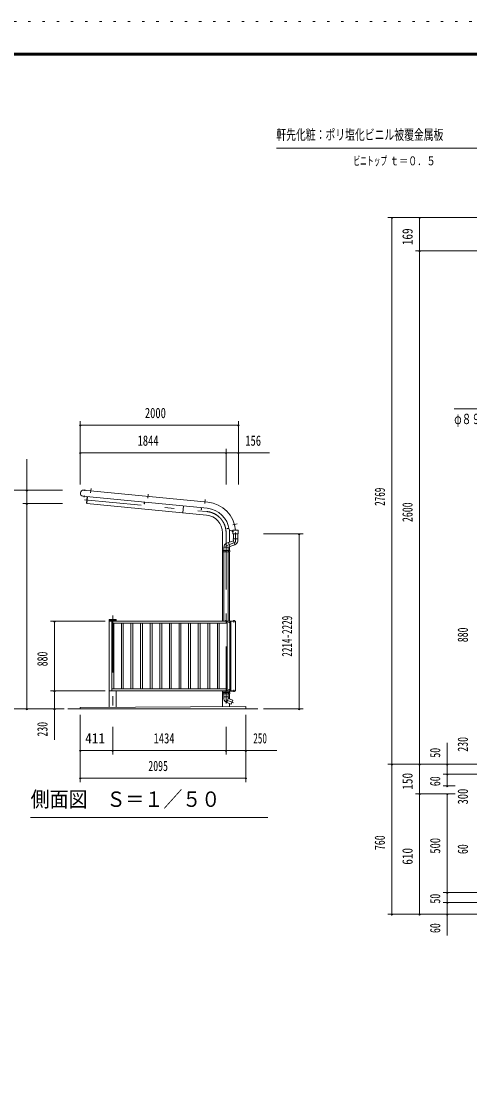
# Model space of a CAD drawing. Units: millimetres, scale not verified, with parts at other scales. Extents: x -26655 to 26659, y -10500 to 10500.
# Drawn here: x 10373 to 16041, y -3075 to 10500 of the extents above; entities that cross this region are included whole.
import ezdxf
from ezdxf.enums import TextEntityAlignment as Align

# ---------------------------------------------------------------- set-up
doc = ezdxf.new("R2010")
doc.units = ezdxf.units.MM
doc.header["$LTSCALE"] = 60
doc.linetypes.add('USER3', pattern=[24, 12, -5, 2, -5])
doc.linetypes.add('USER4', pattern=[3, 0.5, -2.5])
for name, color, linetype, lineweight in [('0-2_1-05BOLD', 7, 'Continuous', 18), ('0-3_1-25CENTER', 3, 'USER3', 18), ('0-4_1-45THIN', 4, 'Continuous', 18), ('0-5_1-55DIM', 3, 'Continuous', 18), ('0-A_2-52DIM', 3, 'Continuous', 18), ('0-C_F-F1PAPER', 5, 'Continuous', 18), ('0-D_F-E_J_ADD', 5, 'USER4', 18)]:
    doc.layers.add(name, color=color, linetype=linetype, lineweight=lineweight)
doc.styles.add('ＭＳ ゴシック', font='')
doc.styles.get('ＭＳ ゴシック').set_extended_font_data('MS Gothic')

msp = doc.modelspace()

# ---------------------------------------------------------------- linework, layer by layer
at = {"layer": '0-2_1-05BOLD'}
for p, q in [((12723.83, 4336.54), (11151.01, 4488)), ((11158.38, 4564.64), (12731.52, 4413.16)), ((11200.09, 4395.77), (11208.44, 4482.47)), ((11200.09, 4395.77), (12713.09, 4250.08)), ((11930.1, 4412.98), (11927.9, 4390.08)), ((12422.82, 4365.53), (12414.48, 4278.84)), ((12916.93, 4025.67), (12916.93, 3800.67)), ((13006.03, 3907.96), (13006.03, 4025.67)), ((13017.37, 4054.97), (13079.47, 4060.56)), ((13046.6, 4057.49), (13046.6, 4057.6)), ((13049.8, 4057.89), (13049.8, 4057.49)), ((13053.79, 4012.49), (13053.79, 3947.34)), ((13110.29, 3947.34), (13108.53, 3921.55)), ((13108.79, 3947.34), (13108.79, 4012.49)), ((12933.98, 3843.22), (12988.98, 3843.22)), ((12933.98, 3800.67), (12933.98, 3842.92)), ((12990.33, 3903.84), (12966.69, 3893.36)), ((12988.99, 3843.22), (13010.17, 3849.34)), ((12988.99, 3800.67), (12988.99, 3843.22)), ((13010.17, 3849.34), (12990.33, 3903.84)), ((13006.03, 3848.15), (13006.03, 3800.67)), ((13072.32, 3873.56), (13009.66, 3850.75)), ((13053.79, 3925.34), (13072.6, 3873.66)), ((12916.93, 3784.67), (12916.93, 2904.67)), ((12932.39, 3784.67), (12932.39, 3800.67)), ((12933.98, 2904.67), (12933.98, 3784.67)), ((12958.44, 3784.67), (12958.44, 3800.67)), ((12958.44, 3792.67), (12964.54, 3792.67)), ((12964.54, 3800.67), (12964.54, 3784.67)), ((12988.99, 3784.67), (12988.99, 2904.67)), ((12990.59, 3800.67), (12990.59, 3784.67)), ((13006.03, 2904.67), (13006.03, 3784.67)), ((11482.93, 2904.67), (11482.93, 2924.67)), ((11482.93, 2919.67), (11572.03, 2919.67)), ((11569.03, 2927.67), (11485.93, 2927.67)), ((11515.48, 2904.67), (11515.48, 2024.67)), ((12973.48, 2879.67), (11515.48, 2879.67)), ((11572.03, 2924.67), (11572.03, 2904.67)), ((12958.59, 2909.47), (12958.59, 2912.96)), ((12964.37, 2912.96), (12964.37, 2909.47)), ((12973.48, 2024.67), (12973.48, 2904.67)), ((13010.83, 2891.67), (13012.84, 2889.67)), ((13012.84, 2887.67), (13010.83, 2889.67)), ((13012.84, 2893.42), (13017.64, 2893.42)), ((13017.64, 2885.92), (13012.84, 2885.92)), ((13022.23, 2904.67), (13022.23, 2024.67)), ((13058.15, 2912.96), (13058.15, 2909.47)), ((13063.92, 2909.47), (13063.92, 2912.96)), ((11515.48, 2049.67), (12973.48, 2049.67)), ((13010.83, 2047.47), (13012.84, 2047.47)), ((13012.84, 2041.67), (13010.83, 2039.67)), ((13010.83, 2037.67), (13012.84, 2039.67)), ((13012.84, 2043.42), (13017.64, 2043.42)), ((11482.93, 1816.42), (11482.93, 2024.67)), ((11572.03, 2024.67), (11572.03, 1816.85)), ((12916.93, 2002.67), (12916.93, 2024.67)), ((12916.93, 1986.67), (12916.93, 1823.27)), ((12932.39, 1986.67), (12932.39, 2002.67)), ((12933.98, 2002.67), (12933.98, 2024.67)), ((12933.98, 1949.76), (12933.98, 1986.67)), ((12958.44, 2002.67), (12958.44, 1986.67)), ((12964.54, 1994.67), (12958.44, 1994.67)), ((12958.59, 2016.38), (12958.59, 2019.87)), ((12964.37, 2019.87), (12964.37, 2016.38)), ((12964.54, 1986.67), (12964.54, 2002.67)), ((12988.99, 1927.76), (12970.18, 1876.08)), ((12988.99, 2024.67), (12988.99, 2002.67)), ((12988.99, 1986.67), (12988.99, 1949.76)), ((12990.59, 2002.67), (12990.59, 1986.67)), ((13006.03, 2002.67), (13006.03, 2024.67)), ((13006.04, 1921.56), (13006.04, 1986.67)), ((13010.83, 2031.17), (13009.23, 2031.17)), ((13012.84, 2035.92), (13017.64, 2035.92)), ((13017.64, 2032.17), (13012.84, 2032.17)), ((13058.15, 2016.38), (13058.15, 2019.87)), ((13063.92, 2019.87), (13063.92, 2016.38)), ((13361.48, 1794.67), (10961.48, 1794.67)), ((12970.46, 1875.98), (13026.56, 1855.56)), ((13006.04, 1823.69), (13006.04, 1863.03))]:
    msp.add_line(p, q, dxfattribs=at)
for points in [[(11205.25, 4482.78), (11197.2, 4399.16), (11200.39, 4398.86)], [(11927.9, 4390.08), (11924.71, 4390.39), (11926.91, 4413.28)], [(12651.76, 4343.48), (12649.56, 4320.6), (12646.37, 4320.9), (12648.58, 4343.79)], [(12999.22, 4080.32), (12976.57, 4076.33), (12976.01, 4079.48), (12998.64, 4083.47)], [(12990.85, 3902.43), (13053.79, 3925.34), (13052.29, 3947.34), (13110.29, 3947.34)], [(12981.48, 2904.67), (12981.48, 2907.87), (12941.48, 2907.87), (12941.48, 2904.67)], [(12955.23, 2907.87), (12955.23, 2909.47), (12967.73, 2909.47), (12967.73, 2907.87)], [(12967.26, 2909.47), (12967.26, 2912.96), (12966.38, 2913.47), (12956.58, 2913.47), (12955.71, 2912.96), (12955.71, 2909.47)], [(13009.23, 2903.67), (13009.23, 2872.87), (13008.48, 2872.87)], [(13009.23, 2881.17), (13010.83, 2881.17), (13010.83, 2898.17), (13009.23, 2898.17)], [(13010.24, 2907.87), (13076.03, 2907.87), (13076.03, 2904.67)], [(13010.24, 2024.67), (13082.23, 2024.67), (13082.23, 2904.67), (13010.24, 2904.67)], [(13010.83, 2897.47), (13012.84, 2897.47), (13012.84, 2881.87), (13010.83, 2881.87)], [(13012.84, 2882.16), (13017.64, 2882.16), (13018.34, 2883.37), (13018.34, 2895.97), (13017.64, 2897.18), (13012.84, 2897.18)], [(13067.29, 2907.87), (13067.29, 2909.47), (13054.78, 2909.47), (13054.78, 2907.87)], [(13055.26, 2909.47), (13055.26, 2912.96), (13056.13, 2913.47), (13065.93, 2913.47), (13066.81, 2912.96), (13066.81, 2909.47)], [(13009.23, 2025.67), (13009.23, 2056.47), (13008.48, 2056.47)], [(13010.83, 2031.17), (13010.83, 2048.17), (13009.23, 2048.17)], [(13012.84, 2047.47), (13012.84, 2031.87), (13010.83, 2031.87)], [(13017.64, 2032.17), (13018.34, 2033.37), (13018.34, 2045.97), (13017.64, 2047.18), (13012.84, 2047.18)], [(12990.49, 1949.76), (12932.48, 1949.76), (12934.25, 1923.97)], [(12941.48, 2024.67), (12941.48, 2021.47), (12981.48, 2021.47), (12981.48, 2024.67)], [(12967.73, 2021.47), (12967.73, 2019.87), (12955.23, 2019.87), (12955.23, 2021.47)], [(12955.71, 2019.87), (12955.71, 2016.38), (12956.58, 2015.87), (12966.38, 2015.87), (12967.26, 2016.38), (12967.26, 2019.87)], [(13026.56, 1855.56), (13045.37, 1907.24), (12988.99, 1927.76), (12990.48, 1949.76)], [(13010.24, 2021.47), (13076.03, 2021.47), (13076.03, 2024.67)], [(13067.29, 2021.47), (13067.29, 2019.87), (13054.78, 2019.87), (13054.78, 2021.47)], [(13055.26, 2019.87), (13055.26, 2016.38), (13056.13, 2015.87), (13065.93, 2015.87), (13066.81, 2016.38), (13066.81, 2019.87)], [(11116.48, 1794.67), (11116.48, 1814.67), (13211.48, 1824.67), (13211.48, 1794.67)]]:
    msp.add_lwpolyline(points, dxfattribs=at)
for points in [[(13115.4, 4012.49), (13045.4, 4012.49), (13045.4, 4057.49), (13115.4, 4057.49)], [(13007.64, 3800.67), (13007.64, 3784.67), (12915.34, 3784.67), (12915.34, 3800.67)], [(13008.48, 2024.67), (13008.48, 2904.67), (11480.48, 2904.67), (11480.48, 2024.67)], [(13007.64, 1986.67), (13007.64, 2002.67), (12915.34, 2002.67), (12915.34, 1986.67)]]:
    msp.add_lwpolyline(points, close=True, dxfattribs=at)
for centre, radius, start, end in [((11156.11, 4526.28), 38.62, 82.41238, 262.41238), ((12691.48, 4025.67), 389.55, 4.68604, 84.10165), ((12691.48, 4025.67), 225.45, 0, 84.50003), ((12691.48, 4025.67), 312.55, 7.76237, 84.05869), ((13016.03, 4069.91), 15, 187.76337, 275.1433), ((12691.48, 4025.67), 314.55, 0, 6.42661), ((12691.48, 4025.67), 374.55, 4.87415, 5.13853), ((12988.99, 3843.08), 55, 113.90668, 180.16823), ((13053.66, 3925.29), 55, 289.83269, 356.09424), ((11485.93, 2924.67), 3, 90, 180), ((11569.03, 2924.67), 3, 0, 90), ((12957.15, 2911.15), 2.32, 51.46857, 90), ((12961.48, 2904.96), 8.51, 70.17088, 109.83133), ((12965.81, 2911.15), 2.32, 90, 128.54623), ((13010.24, 2903.67), 4.2, 90, 166.21272), ((13010.24, 2903.67), 1, 90, 180), ((13007.87, 2889.67), 10.46, 338.97459, 21.0237), ((13015.46, 2895.3), 2.88, 319.27318, 360), ((13015.46, 2884.04), 2.88, 0, 40.72682), ((13056.71, 2911.15), 2.32, 51.46857, 90), ((13061.03, 2904.96), 8.51, 70.17088, 109.83133), ((13065.36, 2911.15), 2.32, 90, 128.54623), ((13007.87, 2039.67), 10.46, 338.9763, 21.02541), ((13015.46, 2045.3), 2.88, 319.27318, 360), ((12989.12, 1927.72), 55, 183.90576, 250.16731), ((12957.15, 2018.19), 2.32, 270, 308.53143), ((12961.48, 2024.38), 8.51, 250.16867, 289.82912), ((12965.81, 2018.19), 2.32, 231.45377, 270), ((13010.24, 2025.67), 4.2, 193.78728, 270), ((13010.24, 2025.67), 1, 180, 270), ((13015.46, 2034.04), 2.88, 0, 40.72682), ((13056.71, 2018.19), 2.32, 270, 308.53143), ((13061.03, 2024.38), 8.51, 250.16867, 289.82912), ((13065.36, 2018.19), 2.32, 231.45377, 270)]:
    msp.add_arc(centre, radius, start, end, dxfattribs=at)
at = {"layer": '0-3_1-25CENTER'}
for p, q in [((11167.98, 4498.42), (11165.96, 4477.51)), ((11175.2, 4573.44), (11173.52, 4555.98)), ((11253.46, 4584.82), (11248.5, 4533.3)), ((11975.12, 4515.33), (11970.16, 4463.81)), ((11171.31, 4443.29), (12717.36, 4294.43)), ((12691.82, 4394.32), (12696.78, 4445.85)), ((13046.17, 4127.39), (13103, 4137.41)), ((12961.48, 4025.67), (12961.48, 1425.98)), ((13033.57, 4042.49), (13056.36, 4042.49)), ((11527.48, 2977.67), (11527.48, 1579.94)), ((13022.34, 2889.67), (12990.43, 2889.67)), ((13061.04, 2890.19), (13061.04, 2916.38)), ((12990.43, 2039.67), (13022.34, 2039.67)), ((13061.04, 2039.15), (13061.04, 2012.96)), ((13054.76, 1874.56), (12961.48, 1908.51))]:
    msp.add_line(p, q, dxfattribs=at)
msp.add_lwpolyline([(13081.29, 4030.63), (13081.29, 3906.09), (12961.48, 3862.48)], dxfattribs=at)
msp.add_arc((12691.48, 4025.67), 270, 0, 84.50003, dxfattribs=at)
at = {"layer": '0-4_1-45THIN'}
for p, q in [((11539.48, 2879.67), (11539.48, 2049.67)), ((11636.98, 2049.67), (11636.98, 2879.67)), ((11660.98, 2879.67), (11660.98, 2049.67)), ((11758.48, 2049.67), (11758.48, 2879.67)), ((11782.48, 2879.67), (11782.48, 2049.67)), ((11879.98, 2049.67), (11879.98, 2879.67)), ((11903.98, 2879.67), (11903.98, 2049.67)), ((12001.48, 2049.67), (12001.48, 2879.67)), ((12025.48, 2879.67), (12025.48, 2049.67)), ((12122.98, 2049.67), (12122.98, 2879.67)), ((12146.98, 2879.67), (12146.98, 2049.67)), ((12244.48, 2049.67), (12244.48, 2879.67)), ((12268.48, 2879.67), (12268.48, 2049.67)), ((12365.98, 2049.67), (12365.98, 2879.67)), ((12389.98, 2879.67), (12389.98, 2049.67)), ((12487.48, 2049.67), (12487.48, 2879.67)), ((12511.48, 2879.67), (12511.48, 2049.67)), ((12608.98, 2049.67), (12608.98, 2879.67)), ((12632.98, 2879.67), (12632.98, 2049.67)), ((12730.48, 2049.67), (12730.48, 2879.67)), ((12754.48, 2879.67), (12754.48, 2049.67)), ((12851.98, 2049.67), (12851.98, 2879.67)), ((12875.98, 2879.67), (12875.98, 2049.67))]:
    msp.add_line(p, q, dxfattribs=at)
at = {"layer": '0-5_1-55DIM'}
for p, q in [((11117.48, 5438.67), (11117.48, 4638.67)), ((13117.48, 4638.67), (13117.48, 5438.67)), ((11127.48, 5388.67), (11107.48, 5388.67)), ((11117.48, 5388.67), (13117.48, 5388.67)), ((13117.48, 5388.67), (11117.48, 5388.67)), ((13127.48, 5388.67), (13107.48, 5388.67)), ((11127.48, 5038.67), (11107.48, 5038.67)), ((11117.48, 5038.67), (12961.48, 5038.67)), ((13509.98, 5038.67), (11117.48, 5038.67)), ((12971.48, 5038.67), (12951.48, 5038.67)), ((12961.48, 4638.67), (12961.48, 5088.67)), ((12961.48, 5038.67), (13117.48, 5038.67)), ((13127.48, 5038.67), (13107.48, 5038.67)), ((10441.49, 4956.17), (10441.49, 1794.67)), ((10041.49, 4563.67), (10891.49, 4563.67)), ((10451.49, 4563.67), (10431.49, 4563.67)), ((10441.49, 4394.67), (10441.49, 4563.67)), ((10891.49, 4394.67), (10391.49, 4394.67)), ((10451.49, 4394.67), (10431.49, 4394.67)), ((10441.49, 1794.67), (10441.49, 4394.67)), ((13936.48, 4012.49), (13436.48, 4012.49)), ((13896.48, 4012.49), (13876.48, 4012.49)), ((13886.48, 1794.67), (13886.48, 4012.49)), ((10741.49, 2904.67), (11430.48, 2904.67)), ((10801.49, 2904.67), (10781.49, 2904.67)), ((10791.49, 2024.67), (10791.49, 2904.67)), ((11430.48, 2024.67), (10741.49, 2024.67)), ((10801.49, 2024.67), (10781.49, 2024.67)), ((10791.49, 1794.67), (10791.49, 2024.67)), ((10911.48, 1794.67), (10041.49, 1794.67)), ((10451.49, 1794.67), (10431.49, 1794.67)), ((10801.49, 1794.67), (10781.49, 1794.67)), ((10791.49, 1794.67), (10791.49, 1402.17)), ((13436.48, 1794.67), (13936.48, 1794.67)), ((13896.48, 1794.67), (13876.48, 1794.67)), ((11116.48, 869.67), (11116.48, 1719.67)), ((13211.48, 869.67), (13211.48, 1719.67)), ((11527.48, 1569.67), (11527.48, 1219.67)), ((12961.48, 1569.67), (12961.48, 1219.67)), ((11126.48, 1269.67), (11106.48, 1269.67)), ((11527.48, 1269.67), (11116.48, 1269.67)), ((11116.48, 1269.67), (13603.98, 1269.67)), ((11537.48, 1269.67), (11517.48, 1269.67)), ((12961.48, 1269.67), (11527.48, 1269.67)), ((12971.48, 1269.67), (12951.48, 1269.67)), ((12961.48, 1269.67), (13211.48, 1269.67)), ((13221.48, 1269.67), (13201.48, 1269.67)), ((11126.48, 919.67), (11106.48, 919.67)), ((11116.48, 919.67), (13211.48, 919.67)), ((13211.48, 919.67), (11116.48, 919.67)), ((13221.48, 919.67), (13201.48, 919.67)), ((10488.98, 419.67), (13488.98, 419.67))]:
    msp.add_line(p, q, dxfattribs=at)
for centre in [(11117.48, 5388.67), (13117.48, 5388.67), (11117.48, 5038.67), (12961.48, 5038.67), (13117.48, 5038.67), (10441.49, 4563.67), (10441.49, 4394.67), (13886.48, 4012.49), (10791.49, 2904.67), (10791.49, 2024.67), (10441.49, 1794.67), (10791.49, 1794.67), (13886.48, 1794.67), (11116.48, 1269.67), (11527.48, 1269.67), (12961.48, 1269.67), (13211.48, 1269.67), (11116.48, 919.67), (13211.48, 919.67)]:
    msp.add_arc(centre, 10, 180, 0, dxfattribs=at)
at = {"layer": '0-A_2-52DIM'}
for p, q in [((15009.92, 8017.43), (16739.52, 8017.43)), ((15069.92, 8017.43), (15049.92, 8017.43)), ((15059.91, -805.07), (15059.91, 8017.43)), ((15419.92, 8017.43), (15399.92, 8017.43)), ((15409.91, 8017.43), (15409.91, -805.07)), ((16919.04, 7594.92), (15359.92, 7594.92)), ((15419.92, 7594.92), (15399.92, 7594.92)), ((15759.92, 819.93), (15759.92, 1364.93)), ((16459.92, 1094.93), (15009.92, 1094.93)), ((15069.91, 1094.93), (15049.91, 1094.93)), ((15419.92, 1094.93), (15399.92, 1094.93)), ((15769.92, 1094.93), (15749.92, 1094.93)), ((15709.92, 969.93), (16784.91, 969.93)), ((15769.92, 969.93), (15749.92, 969.93)), ((15709.92, 819.93), (15858.05, 819.93)), ((15769.92, 819.93), (15749.92, 819.93)), ((15858.05, 719.93), (15359.92, 719.93)), ((15419.91, 719.93), (15399.91, 719.93)), ((15769.92, 719.93), (15749.92, 719.93)), ((15759.92, -1075.07), (15759.92, 719.93)), ((19622.42, -530.07), (15709.92, -530.07)), ((15769.92, -530.07), (15749.92, -530.07)), ((15709.92, -655.07), (19622.42, -655.07)), ((15769.92, -655.07), (15749.92, -655.07)), ((19622.42, -805.07), (15009.92, -805.07)), ((15069.91, -805.07), (15049.91, -805.07)), ((15419.91, -805.07), (15399.91, -805.07)), ((15769.92, -805.07), (15749.92, -805.07))]:
    msp.add_line(p, q, dxfattribs=at)
for points in [[(16849.36, 7970.46), (16197.41, 8894.93), (13597.42, 8894.93)], [(17834.8, 3860.57), (17247.42, 5594.93), (15847.42, 5594.93)]]:
    msp.add_lwpolyline(points, dxfattribs=at)
for centre in [(15059.92, 8017.43), (15409.92, 8017.43), (15409.92, 7594.92), (15059.91, 1094.93), (15409.92, 1094.93), (15759.92, 1094.93), (15759.92, 969.93), (15759.92, 819.93), (15409.91, 719.93), (15759.92, 719.93), (15759.92, -530.07), (15759.92, -655.07), (15059.91, -805.07), (15409.91, -805.07), (15759.92, -805.07)]:
    msp.add_arc(centre, 10, 180, 0, dxfattribs=at)
at = {"layer": '0-C_F-F1PAPER'}
for points in [[(26158.83, -10000), (-2541.17, -10000), (-2541.17, 10100), (26158.83, 10100)], [(26156.32, -9997.5), (-2538.67, -9997.5), (-2538.67, 10097.5), (26156.32, 10097.5)], [(26153.83, -9995), (-2536.17, -9995), (-2536.17, 10095), (26153.83, 10095)], [(26151.32, -9992.5), (26151.32, 10092.5), (-2533.67, 10092.5), (-2533.67, -9992.5)], [(26148.83, -9990), (-2531.17, -9990), (-2531.17, 10090), (26148.83, 10090)], [(26146.33, -9987.5), (26146.33, 10087.5), (-2528.67, 10087.5), (-2528.67, -9987.5)], [(26143.82, -9985), (-2526.17, -9985), (-2526.17, 10085), (26143.82, 10085)], [(26141.33, -9982.5), (26141.33, 10082.5), (-2523.67, 10082.5), (-2523.67, -9982.5)], [(26138.82, -9980), (26138.82, 10080), (-2521.17, 10080), (-2521.17, -9980)], [(26136.33, -9977.5), (26136.33, 10077.5), (-2518.67, 10077.5), (-2518.67, -9977.5)], [(26133.83, -9975), (-2516.17, -9975), (-2516.17, 10075), (26133.83, 10075)]]:
    msp.add_lwpolyline(points, close=True, dxfattribs=at)
at = {"layer": '0-D_F-E_J_ADD'}
msp.add_lwpolyline([(26658.83, -10500), (-3041.17, -10500), (-3041.17, 10500), (26658.83, 10500)], close=True, dxfattribs=at)

# ---------------------------------------------------------------- texts
at = {"layer": '0-5_1-55DIM', "color": 7, "style": 'ＭＳ ゴシック'}
for s, height, width, p in [('2000', 130.2, 0.75, (11934.45, 5438.67)), ('1844', 130.2, 0.75, (11841.93, 5088.67)), ('156', 130.2, 0.75, (13204.84, 5088.67)), ('411', 130.2, 0.95, (11178.76, 1319.67)), ('1434', 130.2, 0.75, (12043.97, 1319.67)), ('250', 130.2, 0.65, (13305.9, 1319.67)), ('2095', 130.2, 0.7, (11977.98, 969.67)), ('側面図\u3000Ｓ＝１／５０', 195.4, 0.9, (10488.98, 496.31))]:
    msp.add_text(s, height=height, dxfattribs=dict(at, width=width)).set_placement(p, align=Align.BOTTOM_LEFT)
for s, width, p in [('2214-2229', 0.65, (13836.48, 2456.56)), ('880', 0.7, (10741.49, 2334.95)), ('230', 0.7, (10741.49, 1445.03))]:
    msp.add_text(s, height=130.2, rotation=90, dxfattribs=dict(at, width=width)).set_placement(p, align=Align.BOTTOM_LEFT)
at = {"layer": '0-A_2-52DIM', "color": 7, "style": 'ＭＳ ゴシック'}
for s, height, width, p in [('軒先化粧：ポリ塩化ビニル被覆金属板', 130.2, 0.7, (13597.42, 8962.7)), ('ビニトップ ', 110.7, 0.55, (14572.41, 8644.93)), ('ｔ＝０．５', 110.7, 0.75, (15031.69, 8644.93)), ('φ８９．１×４．２', 130.2, 0.7, (15847.42, 5362.69))]:
    msp.add_text(s, height=height, dxfattribs=dict(at, width=width)).set_placement(p, align=Align.BOTTOM_LEFT)
for s, width, p in [('169', 0.8, (15359.92, 7667.1)), ('2769', 0.65, (15009.92, 4366.94)), ('2600', 0.7, (15359.92, 4162.18)), ('880', 0.7, (16059.91, 2640.21)), ('230', 0.7, (16059.91, 1254.04)), ('50', 0.7, (15709.92, 1178.21)), ('150', 0.8, (15359.92, 772.95)), ('60', 0.7, (15709.92, 817.81)), ('300', 0.75, (16059.91, 585.83)), ('760', 0.7, (15009.92, 8.55)), ('500', 0.75, (15709.91, -37.51)), ('610', 0.8, (15359.92, -177.44)), ('60', 0.7, (16059.91, -42.19)), ('50', 0.7, (15709.91, -669.29)), ('60', 0.7, (15709.91, -1042.19))]:
    msp.add_text(s, height=130.2, rotation=90, dxfattribs=dict(at, width=width)).set_placement(p, align=Align.BOTTOM_LEFT)

doc.saveas('drawing.dxf')
